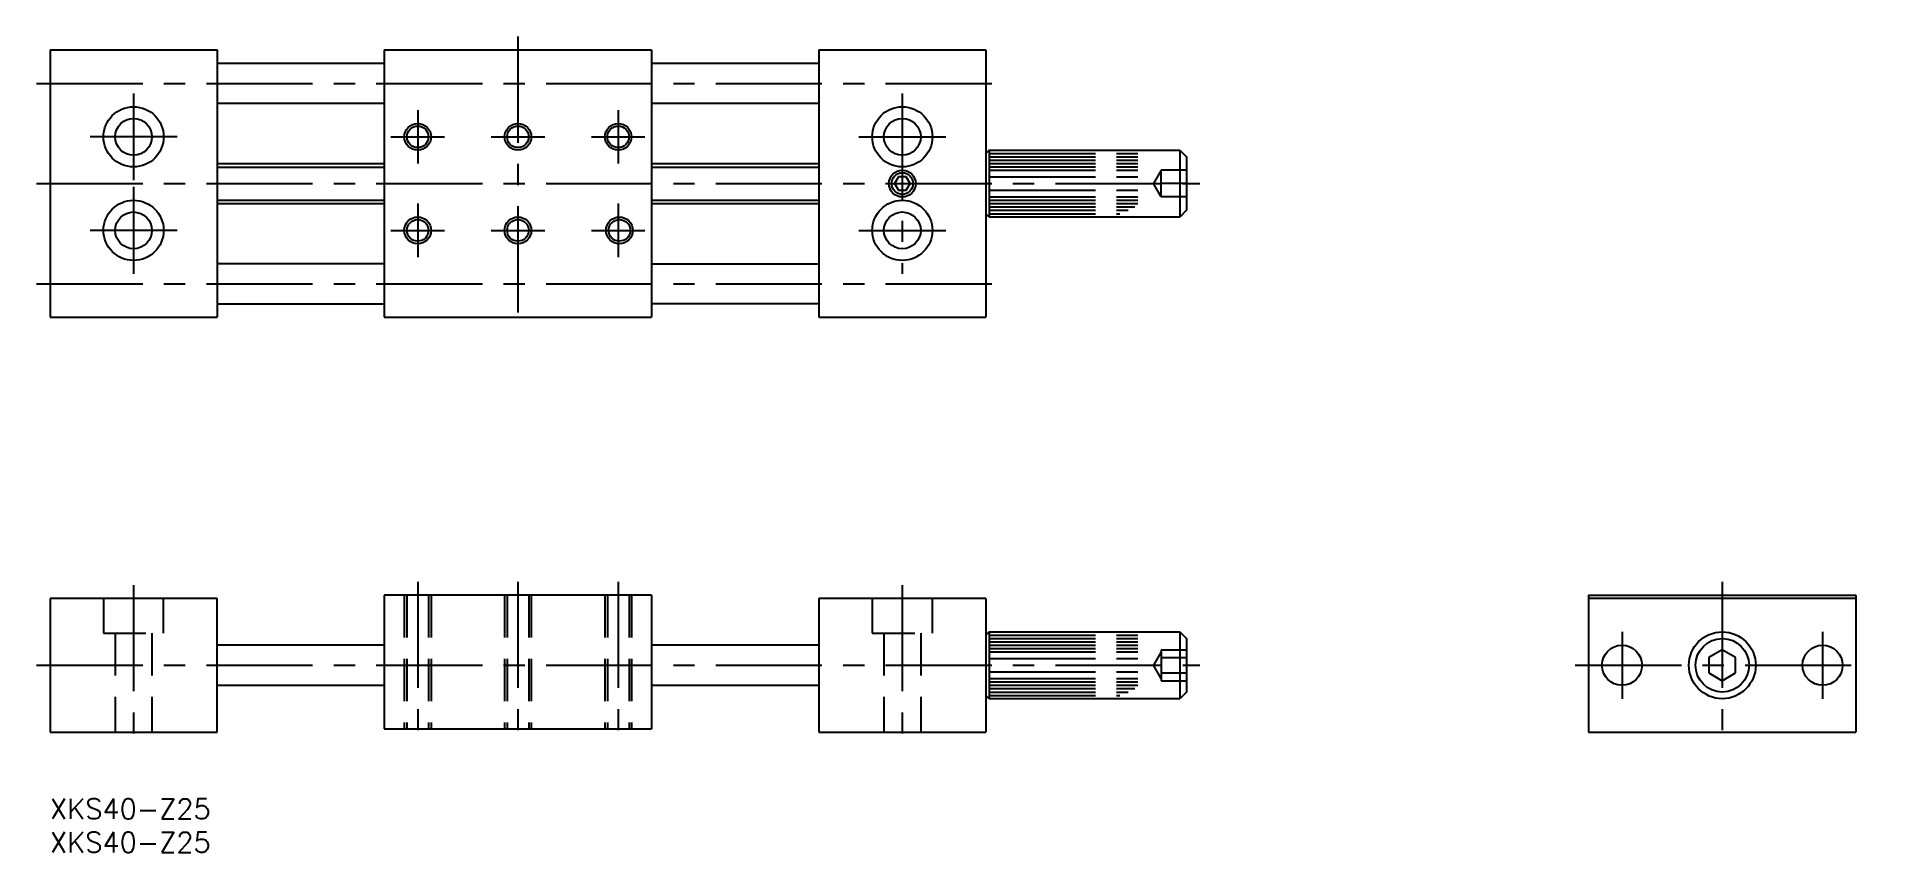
# Model space of a CAD drawing. Extents: x -2 to 272, y -8 to 114.
import ezdxf

# ---------------------------------------------------------------- set-up
doc = ezdxf.new("R2010")
doc.units = 0
doc.header["$LTSCALE"] = 0.5
for name, pattern in [('CENTER', [50.8, 31.75, -6.35, 6.35, -6.35]), ('DASHED', [19.05, 12.7, -6.35]), ('PHANTOM', [63.5, 31.75, -6.35, 6.35, -6.35, 6.35, -6.35])]:
    doc.linetypes.add(name, pattern=pattern)
for name, color, linetype in [('MSM_CENTER', 1, 'CENTER'), ('MSM_CONTINUOUS', 7, 'CONTINUOUS'), ('MSM_DASHED', 4, 'DASHED'), ('MSM_IMAGINARY', 6, 'PHANTOM'), ('MSM_NARROW', 5, 'CONTINUOUS'), ('MSM_PART_NUMBER', 7, 'CONTINUOUS')]:
    doc.layers.add(name, color=color, linetype=linetype)
doc.styles.get("Standard").update_dxf_attribs({"font": 'txt.shx', "height": 3, "bigfont": 'bigfont.shx'})

# ---------------------------------------------------------------- blocks, each defined once
blk = doc.blocks.new('*U3')
at = {"layer": 'MSM_PART_NUMBER'}
blk.add_text('XKS40-Z25', height=3, dxfattribs=at).set_placement((0, -3))
blk = doc.blocks.new('*U4')
at = {"layer": 'MSM_PART_NUMBER'}
blk.add_text('XKS40-Z25', height=3, dxfattribs=at).set_placement((0, -8))

msp = doc.modelspace()

# ---------------------------------------------------------------- linework, layer by layer
at = {"layer": 'MSM_CENTER'}
for p, q in [((70, 114.09), (70, 70.09)), ((-2, 107.09), (142, 107.09)), ((12.5, 105.59), (12.5, 92.59)), ((127.5, 105.59), (127.5, 78.59)), ((55, 103.09), (55, 95.09)), ((85, 103.09), (85, 95.09)), ((19, 99.09), (6, 99.09)), ((51, 99.09), (59, 99.09)), ((66, 99.09), (74, 99.09)), ((81, 99.09), (89, 99.09)), ((121, 99.09), (134, 99.09)), ((-2, 92.09), (172, 92.09)), ((12.5, 91.59), (12.5, 78.59)), ((55, 89.09), (55, 81.09)), ((85, 89.09), (85, 81.09)), ((19, 85.09), (6, 85.09)), ((51, 85.09), (59, 85.09)), ((66, 85.09), (74, 85.09)), ((81, 85.09), (89, 85.09)), ((121, 85.09), (134, 85.09)), ((-2, 77.09), (142, 77.09)), ((12.5, 32), (12.5, 8)), ((55, 32.5), (55, 8.5)), ((70, 32.5), (70, 8.5)), ((85, 32.5), (85, 8.5)), ((127.5, 32), (127.5, 8)), ((250.16, 32.5), (250.16, 8)), ((235.16, 25), (235.16, 15)), ((265.16, 25), (265.16, 15)), ((-2, 20), (172, 20)), ((228.16, 20), (272.16, 20))]:
    msp.add_line(p, q, dxfattribs=at)
at = {"layer": 'MSM_CONTINUOUS'}
for p, q in [((0, 112.09), (0, 72.09)), ((0, 112.09), (25, 112.09)), ((25, 112.09), (25, 72.09)), ((25, 110.09), (50, 110.09)), ((50, 112.09), (50, 72.09)), ((50, 112.09), (90, 112.09)), ((90, 112.09), (90, 72.09)), ((90, 110.09), (115, 110.09)), ((115, 112.09), (115, 72.09)), ((115, 112.09), (140, 112.09)), ((140, 112.09), (140, 72.09)), ((50, 104.09), (25, 104.09)), ((115, 104.09), (90, 104.09)), ((140.5, 97.09), (140, 96.59)), ((140.5, 97.09), (169, 97.09)), ((140.5, 97.09), (140.5, 87.09)), ((169, 97.09), (169, 87.09)), ((169, 97.09), (170, 96.09)), ((170, 96.09), (170, 88.09)), ((25, 95.09), (50, 95.09)), ((90, 95.09), (115, 95.09)), ((126.92, 93.09), (126.35, 92.09)), ((126.35, 92.09), (126.92, 91.09)), ((128.08, 93.09), (126.92, 93.09)), ((126.92, 91.09), (128.08, 91.09)), ((128.65, 92.09), (128.08, 93.09)), ((128.08, 91.09), (128.65, 92.09)), ((25, 89.09), (50, 89.09)), ((90, 89.09), (115, 89.09)), ((170, 88.09), (169, 87.09)), ((140.5, 87.09), (140, 87.59)), ((169, 87.09), (140.5, 87.09)), ((50, 80.09), (25, 80.09)), ((90, 80.09), (115, 80.09)), ((25, 74.09), (50, 74.09)), ((115, 74.09), (90, 74.09)), ((0, 72.09), (25, 72.09)), ((50, 72.09), (90, 72.09)), ((115, 72.09), (140, 72.09)), ((90, 30.5), (50, 30.5)), ((50, 30.5), (50, 10.5)), ((90, 30.5), (90, 10.5)), ((230.16, 30.5), (230.16, 10)), ((230.16, 30.5), (270.16, 30.5)), ((270.16, 30.5), (270.16, 10)), ((25, 30), (0, 30)), ((0, 30), (0, 10)), ((25, 10), (25, 30)), ((140, 30), (115, 30)), ((115, 30), (115, 10)), ((140, 30), (140, 10)), ((270.16, 30), (230.16, 30)), ((140.5, 25), (140, 24.5)), ((140.5, 25), (169, 25)), ((140.5, 25), (140.5, 15)), ((169, 25), (169, 15)), ((169, 25), (170, 24)), ((50, 23), (25, 23)), ((115, 23), (90, 23)), ((170, 24), (170, 16)), ((250.16, 22.31), (248.16, 21.15)), ((252.16, 21.15), (250.16, 22.31)), ((248.16, 21.15), (248.16, 18.85)), ((252.16, 18.85), (252.16, 21.15)), ((25, 17), (50, 17)), ((90, 17), (115, 17)), ((248.16, 18.85), (250.16, 17.69)), ((250.16, 17.69), (252.16, 18.85)), ((140.5, 15), (140, 15.5)), ((169, 15), (140.5, 15)), ((170, 16), (169, 15)), ((0, 10), (25, 10)), ((50, 10.5), (90, 10.5)), ((115, 10), (140, 10)), ((230.16, 10), (270.16, 10))]:
    msp.add_line(p, q, dxfattribs=at)
for centre, radius in [((12.5, 99.09), 4.5), ((12.5, 99.09), 2.75), ((127.5, 99.09), 4.5), ((127.5, 99.09), 2.75), ((55, 99.09), 1.62), ((70, 99.09), 1.62), ((85, 99.09), 1.62), ((127.5, 92.09), 1.62), ((12.5, 85.09), 4.5), ((12.5, 85.09), 2.75), ((127.5, 85.09), 4.5), ((127.5, 85.09), 2.75), ((55, 85.09), 1.62), ((70, 85.09), 1.62), ((85.18, 85.09), 1.62), ((250.16, 20), 5), ((235.16, 20), 3), ((250.16, 20), 4), ((265.16, 20), 3)]:
    msp.add_circle(centre, radius, dxfattribs=at)
at = {"layer": 'MSM_DASHED'}
for p, q in [((166.2, 94.09), (165.05, 92.09)), ((170, 94.09), (166.2, 94.09)), ((166.2, 90.09), (166.2, 94.09)), ((166.2, 90.09), (165.05, 92.09)), ((170, 92.09), (166.2, 92.09)), ((170, 90.09), (166.2, 90.09)), ((53, 30.5), (53, 10.5)), ((53.38, 30.5), (53.38, 10.5)), ((56.62, 30.5), (56.62, 10.5)), ((57, 30.5), (57, 10.5)), ((68, 30.5), (68, 10.5)), ((68.38, 30.5), (68.38, 10.5)), ((71.62, 30.5), (71.62, 10.5)), ((72, 30.5), (72, 10.5)), ((83, 30.5), (83, 10.5)), ((83.38, 30.5), (83.38, 10.5)), ((86.62, 30.5), (86.62, 10.5)), ((87, 30.5), (87, 10.5)), ((8, 30), (8, 24.8)), ((17, 24.8), (17, 30)), ((123, 30), (123, 24.8)), ((132, 24.8), (132, 30)), ((8, 24.8), (17, 24.8)), ((9.75, 24.8), (9.75, 10)), ((15.25, 24.8), (15.25, 10)), ((123, 24.8), (132, 24.8)), ((124.75, 24.8), (124.75, 10)), ((130.25, 24.8), (130.25, 10)), ((166.2, 22), (165.05, 20)), ((166.2, 22.31), (170, 22.31)), ((166.2, 22.31), (166.2, 17.69)), ((166.2, 18), (165.05, 20)), ((166.2, 21.15), (170, 21.15)), ((166.2, 18.85), (170, 18.85)), ((166.2, 17.69), (170, 17.69))]:
    msp.add_line(p, q, dxfattribs=at)
at = {"layer": 'MSM_IMAGINARY'}
for p, q in [((140.5, 96.59), (164.67, 96.59)), ((140.5, 96.09), (163.64, 96.09)), ((140.5, 95.59), (163.07, 95.59)), ((140.5, 95.09), (163.01, 95.09)), ((140.5, 94.59), (163.17, 94.59)), ((140.5, 94.09), (163.39, 94.09)), ((140.5, 93.09), (163.65, 93.09)), ((140.5, 91.09), (163.67, 91.09)), ((140.5, 90.09), (163.54, 90.09)), ((140.5, 89.59), (163.37, 89.59)), ((140.5, 89.09), (163.02, 89.09)), ((140.5, 88.59), (162.26, 88.59)), ((140.5, 88.09), (161.26, 88.09)), ((140.5, 87.59), (160.02, 87.59)), ((140.5, 24.5), (164.67, 24.5)), ((140.5, 24), (163.64, 24)), ((140.5, 23.5), (163.07, 23.5)), ((140.5, 23), (163.01, 23)), ((140.5, 22.5), (163.17, 22.5)), ((140.5, 22), (163.39, 22)), ((140.5, 21), (163.65, 21)), ((140.5, 19), (163.67, 19)), ((140.5, 18), (163.54, 18)), ((140.5, 17.5), (163.37, 17.5)), ((140.5, 17), (163.02, 17)), ((140.5, 16.5), (162.26, 16.5)), ((140.5, 16), (161.26, 16)), ((140.5, 15.5), (160.02, 15.5))]:
    msp.add_line(p, q, dxfattribs=at)
at = {"layer": 'MSM_NARROW'}
for p, q in [((25, 94.54), (50, 94.54)), ((90, 94.54), (115, 94.54)), ((25, 89.63), (50, 89.63)), ((90, 89.63), (115, 89.63))]:
    msp.add_line(p, q, dxfattribs=at)
for centre in [(55, 99.09), (70, 99.09), (85, 99.09), (127.5, 92.09), (55, 85.09), (70, 85.09), (85.18, 85.09)]:
    msp.add_circle(centre, 2, dxfattribs=at)

# ---------------------------------------------------------------- block references
at = {"layer": 'MSM_CONTINUOUS'}
for name in ['*U3', '*U4']:
    msp.add_blockref(name, (0, 0), dxfattribs=at)

doc.saveas('drawing.dxf')
